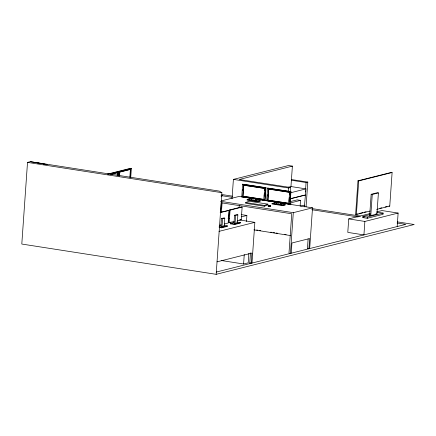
<?xml version="1.0" encoding="UTF-8"?>
<svg xmlns="http://www.w3.org/2000/svg" width="436" height="436" viewBox="0 0 436 436"><rect width="100%" height="100%" fill="white"/><g stroke="black" fill="none" stroke-linecap="round" stroke-linejoin="round"><path stroke-width="0.65" d="M216.163 274.331L221.87 192.685L219.254 191.099L30.395 161.669L27.512 162.394L21.8 244.046L216.163 274.331L414.2 224.502L397.387 221.88M117.142 175.179L117.322 172.58L117.693 172.634L117.507 175.239M118.009 175.697L118.287 171.697L117.556 171.582L107.403 174.133M118.292 175.327L118.576 171.326L130.631 168.291L131.361 168.405L130.713 177.746M118.984 176.106L119.306 171.441L131.361 168.405M119.246 174.651L119.339 173.348M119.524 176.013L119.796 172.106L130.767 169.342L130.173 177.812M129.852 177.103L130.397 169.288M220.665 212.31L221.33 202.8L222.098 202.609L221.434 212.109M221.472 218.518L220.916 226.502L222.011 226.671L224.235 226.115L224.791 218.131L223.695 217.962L221.472 218.518L222.573 218.692L224.791 218.131M221.651 227.805L221.684 227.336L227.396 225.903L227.363 226.371L221.651 227.805L219.139 227.412M222.011 226.671L222.573 218.692M220.703 212.185L229.053 210.386L228.164 223.063L224.36 224.017M234.263 221.526L228.453 222.692L229.336 210.016L241.391 206.98L242.127 207.095L241.239 219.771L237.435 220.73M229.183 222.807L230.072 210.13L242.127 207.095M236.699 222.022L240.47 222.611L240.438 223.079L234.726 224.518L230.328 223.832L230.361 223.363L234.165 222.404M232.045 198.772L233.396 179.398L288.523 165.527L292.387 166.127L290.959 186.543L288.332 187.202M234.546 215.231L233.99 223.21L235.086 223.379L237.309 222.823L237.865 214.844L236.764 214.67L234.546 215.231L235.647 215.4L237.865 214.844M234.726 224.518L234.759 224.05L240.47 222.611M235.086 223.379L235.647 215.4M239.124 207.661L239.266 205.623M241.757 196.887L242.639 184.21L266.02 187.693L265.132 200.369L241.757 196.887L242.138 196.789M242.558 190.783L242.65 189.447M242.847 196.244L263.96 199.454L242.847 196.244L243.62 185.175L264.734 188.385L264.598 190.341M243.037 196.195L243.811 185.126M245.686 202.506L245.632 203.323L264.336 206.239L267.824 204.958L267.878 204.141L249.179 201.225L245.686 202.506L264.39 205.421L267.878 204.141M251.992 199.443L249.43 199.045L247.119 199.623L247.087 200.097L257.981 201.792L260.287 201.209L260.319 200.74L255.834 200.042M246.46 221.553L246.885 215.466L241.228 214.583M221.15 260.494L243.593 263.993L244.253 254.52M249.397 199.514L249.43 199.045M256.308 199.078L256.215 200.407L255.638 200.555L251.403 199.895L251.545 197.895M248.869 253.36L248.204 262.832L243.593 263.993M217.003 261.851L251.943 253.06L251.229 263.262L249.763 263.039L250.477 252.831M255.638 200.555L255.73 199.225M251.997 263.072L254.847 222.349L239.511 219.957M257.981 201.792L258.014 201.323L260.319 200.74M263.769 199.503L264.734 188.385M264.189 196.2L264.418 192.941M264.336 206.239L264.39 205.421M264.75 200.467L265.633 187.791L266.02 187.693M266.69 200.773L267.579 188.096L290.954 191.578L290.071 204.255L266.69 200.773L267.077 200.674M267.404 196.004L267.497 194.669M267.786 200.129L288.899 203.34L267.786 200.129L268.75 189.011L289.673 192.271L289.488 194.876M267.976 200.08L268.75 189.011M270.162 206.119C271.868 206.413 267.551 207.155 268.2 205.836L270.745 205.923L268.2 205.836M268.854 205.672L268.821 206.081L268.167 206.244M270.004 206.533L270.031 206.124M270.658 206.37L270.685 205.961M276.925 203.329L274.364 202.931L272.059 203.508L272.026 203.983L282.915 205.678L285.226 205.094L285.258 204.626L280.773 203.928M274.331 203.399L274.364 202.931M281.247 202.963L281.155 204.293L280.577 204.44L276.342 203.781L276.479 201.781M280.577 204.44L280.713 202.446M282.915 205.678L282.948 205.209L285.258 204.626M288.37 191.246L288.599 187.998L290.523 187.518L290.251 191.415M288.708 203.389L289.673 192.271M289.035 201.388L289.308 197.481M289.684 204.353L290.572 191.677L290.954 191.578M290.763 204.795L290.899 202.805L300.513 200.386L300.142 205.688M308.11 238.955L307.445 248.525L309.68 248.558L312.525 207.836L293.303 212.67L290.452 253.398L288.986 253.169L291.738 213.771L221.33 202.8M291.221 253.202L291.935 242.994L309.625 238.547L308.911 248.749L307.445 248.525M304.361 206.904L305.99 188.886L290.959 186.543M305.413 191.889L305.5 190.663M305.625 188.826L306.067 182.526L307.8 182.09L306.067 206.8M370.257 213.509L348.729 218.921L347.786 232.393L363.924 234.911L364.867 221.439L398.128 213.068L397.185 226.54M370.115 211.046L356.365 214.507L355.629 214.392L357.978 180.798L391.37 172.4L392.106 172.514L389.757 206.103L376.66 209.4M356.365 214.507L358.714 180.913L392.106 172.514M376.78 212.882L378.759 212.387L383.157 213.073L383.07 214.316L367.254 218.294L362.85 217.613L362.937 216.365L370.186 214.545M367.254 218.294L367.341 217.052L383.157 213.073M369.679 215.433L371.161 194.282L377.309 192.734L378.41 192.908L376.933 214.054L370.78 215.602L369.679 215.433L370.911 215.122M370.78 215.602L372.257 194.456L378.41 192.908M108.139 174.247L118.287 171.697M111.518 174.04L117.322 172.58M120.074 171.888L129.754 169.451M110.591 174.422L117.693 172.634M292.387 166.127L239.179 179.518L290.523 187.518M221.139 196.129L222.458 195.797L221.117 195.557M221.237 200.92L239.184 196.407L251.97 198.396M251.403 199.895L251.981 199.748M290.888 192.685L305.99 188.886M220.169 212.621L229.053 210.386M290.027 198.767L304.541 195.115M290.458 198.811L305.565 195.006M276.342 203.781L276.915 203.634M290.163 201.645L297.216 199.868L300.513 200.386M241.609 216.79L246.885 215.466M228.453 222.692L230.355 222.213M219.286 225.298L221.188 224.818M219.188 226.17L221.09 225.695M300.524 206.152L304.486 205.154M230.328 223.832L232.23 223.352M218.997 231.369L254.847 222.349M355.629 214.392L357.596 213.896M358.904 213.569L362.834 212.577M364.142 212.25L366.104 211.754M379.854 208.294L381.822 207.803M385.097 206.98L387.059 206.484M376.775 211.863L381.996 210.555L398.128 213.068M362.85 217.613L364.169 217.281M249.763 263.039L250.531 262.843M216.18 272.086L405.812 224.371L397.082 223.009M357.978 180.798L358.714 180.913M291.253 179.512L307.8 182.09M291.401 180.242L306.067 182.526M371.161 194.282L372.257 194.456M233.396 179.398L288.599 187.998M389.021 205.988L389.757 206.103M242.639 184.21L265.633 187.791M267.579 188.096L290.572 191.677M243.62 185.175L264.543 188.434M268.56 189.06L289.482 192.32M118.576 171.326L119.306 171.441M375.832 213.885L376.933 214.054M27.512 162.394L221.87 192.685M242.798 196.892L244.111 197.094M245.424 197.301L263.818 200.168M267.731 200.778L283.498 203.231M284.812 203.438L290.071 204.255M256.003 199.029L276.865 202.277M280.904 202.909L312.525 207.836M362.937 216.365L367.341 217.052M221.859 194.527L232.617 196.205M312.65 208.675L360.398 216.114M253.191 199.939L254.401 200.124M278.13 203.825L279.945 204.103M221.232 195.606L231.859 197.263M247.119 199.623L258.014 201.323M272.059 203.508L282.948 205.209M311.784 209.716L358.13 216.937M348.729 218.921L364.867 221.439M220.627 201.35L293.303 212.67M229.336 210.016L230.072 210.13M240.509 219.657L241.239 219.771M228.012 218.164L229.271 218.36M230.361 223.363L234.759 224.05M256.624 229.974L257.965 230.181M259.306 230.393L260.646 230.6M270.702 232.165L272.048 232.377M273.388 232.584L274.729 232.797M276.07 233.004L277.41 233.211M284.784 234.361L286.125 234.568M253.839 229.854L290.725 235.598M223.624 225.314L227.396 225.903M219.172 226.943L221.684 227.336M35.894 162.53L47.262 164.552M30.395 161.669L41.763 163.696M43.099 163.936L44.434 164.176"/></g></svg>
